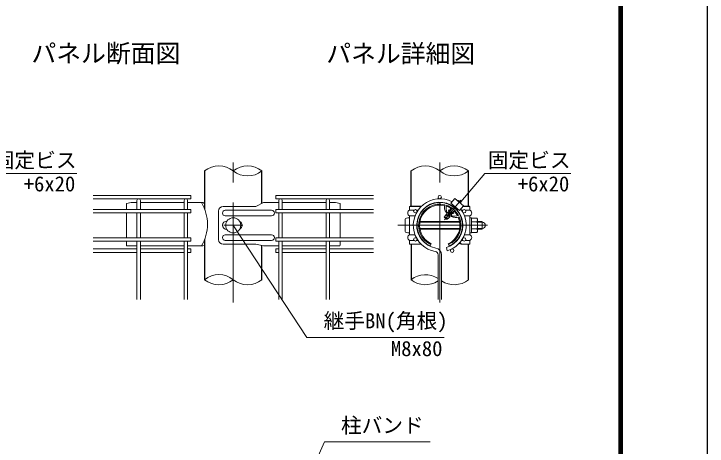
# Model space of a CAD drawing. Units: millimetres, scale not verified. Extents: x -4200 to 4200, y -2970 to 2970.
# Drawn here: x 2001 to 4200, y -416 to 954 of the extents above; entities that cross this region are included whole.
import ezdxf
from ezdxf.enums import TextEntityAlignment as Align

# ---------------------------------------------------------------- set-up
doc = ezdxf.new("R2010")
doc.units = ezdxf.units.MM
doc.header["$LTSCALE"] = 10
doc.linetypes.add('USER1', pattern=[50.8, 31.75, -6.35, 6.35, -6.35])
for name, color, linetype, lineweight in [('0-0_D-TTL-TXT', 7, 'Continuous', 25), ('0-1_D-STR2', 7, 'Continuous', 13), ('0-2_D-STR1', 1, 'Continuous', 25), ('0-3_D-STR3', 3, 'Continuous', 13), ('0-5_D-BMK', 2, 'USER1', 13), ('0-7_D-STR-DIM', 7, 'Continuous', 13), ('0-A_D-STR-TXT', 7, 'Continuous', 13), ('0-C_D-TTL', 7, 'Continuous', 25)]:
    doc.layers.add(name, color=color, linetype=linetype, lineweight=lineweight)
doc.styles.add('ＭＳ ゴシック', font='')
doc.styles.get('ＭＳ ゴシック').set_extended_font_data('MS Gothic')

msp = doc.modelspace()

# ---------------------------------------------------------------- linework, layer by layer
at = {"layer": '0-1_D-STR2'}
for p, q in [((2252.17, 378.84), (2561.77, 378.84)), ((2561.77, 378.84), (2561.77, 368.04)), ((3141.37, 378.84), (2831.77, 378.84)), ((2831.77, 378.84), (2831.77, 368.04)), ((2252.17, 368.04), (2561.77, 368.04)), ((2391.37, 334.14), (2391.37, 362.64)), ((2402.17, 334.14), (2402.17, 362.64)), ((2541.37, 334.14), (2541.37, 362.64)), ((2552.17, 334.14), (2552.17, 362.64)), ((3141.37, 368.04), (2831.77, 368.04)), ((2841.37, 334.14), (2841.37, 362.64)), ((2852.17, 334.14), (2852.17, 362.64)), ((2991.37, 334.14), (2991.37, 362.64)), ((3002.17, 334.14), (3002.17, 362.64)), ((2252.17, 334.14), (2561.77, 334.14)), ((2561.77, 334.14), (2561.77, 323.34)), ((3141.37, 334.14), (2831.77, 334.14)), ((2831.77, 334.14), (2831.77, 323.34)), ((2252.17, 323.34), (2561.77, 323.34)), ((2391.37, 244.74), (2391.37, 323.34)), ((2402.17, 244.74), (2402.17, 323.34)), ((2541.37, 244.74), (2541.37, 323.34)), ((2552.17, 244.74), (2552.17, 323.34)), ((3141.37, 323.34), (2831.77, 323.34)), ((2841.37, 244.74), (2841.37, 323.34)), ((2852.17, 244.74), (2852.17, 323.34)), ((2991.37, 244.74), (2991.37, 323.34)), ((3002.17, 244.74), (3002.17, 323.34)), ((2252.17, 244.74), (2561.77, 244.74)), ((2561.77, 244.74), (2561.77, 233.94)), ((3141.37, 244.74), (2831.77, 244.74)), ((2831.77, 244.74), (2831.77, 233.94)), ((2252.17, 233.94), (2561.77, 233.94)), ((2391.37, 49.19), (2391.37, 233.94)), ((2402.17, 49.19), (2402.17, 233.94)), ((2541.37, 49.19), (2541.37, 233.94)), ((2552.17, 49.19), (2552.17, 233.94)), ((3141.37, 233.94), (2831.77, 233.94)), ((2841.37, 49.19), (2841.37, 233.94)), ((2852.17, 49.19), (2852.17, 233.94)), ((2991.37, 49.19), (2991.37, 233.94)), ((3002.17, 49.19), (3002.17, 233.94)), ((2252.17, 209.17), (2391.37, 209.17)), ((2252.17, 198.37), (2391.37, 198.37)), ((2402.17, 209.17), (2541.37, 209.17)), ((2402.17, 198.37), (2541.37, 198.37)), ((2552.17, 209.17), (2561.77, 209.17)), ((2552.17, 198.37), (2561.77, 198.37)), ((2561.77, 209.17), (2561.77, 198.37)), ((2841.37, 209.17), (2831.77, 209.17)), ((2831.77, 209.17), (2831.77, 198.37)), ((2841.37, 198.37), (2831.77, 198.37)), ((2991.37, 209.17), (2852.17, 209.17)), ((2991.37, 198.37), (2852.17, 198.37)), ((3141.37, 209.17), (3002.17, 209.17)), ((3141.37, 198.37), (3002.17, 198.37)), ((3372.69, 213.89), (3375.78, 203.54)), ((3346.37, 49.19), (3346.37, 190.63)), ((3357.17, 49.19), (3357.17, 190.63))]:
    msp.add_line(p, q, dxfattribs=at)
for centre in [(3351.77, 373.44), (3274.35, 328.74), (3429.2, 328.74), (3274.35, 239.34), (3429.2, 239.34), (3391.13, 203.77)]:
    msp.add_circle(centre, 5.4, dxfattribs=at)
for centre, radius, start, end in [((2396.77, 362.64), 5.4, 0, 180), ((2546.77, 362.64), 5.4, 0, 180), ((2846.77, 362.64), 5.4, 0, 180), ((2996.77, 362.64), 5.4, 0, 180), ((3351.77, 284.04), 84, 62.37363, 260.16066), ((3351.77, 284.04), 73.2, 286.60421, 260.16066), ((3351.77, 284.04), 84, 286.60421, 37.62637), ((3335.57, 190.63), 10.8, 0, 80.16066), ((3335.57, 190.63), 21.6, 0, 80.16066)]:
    msp.add_arc(centre, radius, start, end, dxfattribs=at)
at = {"layer": '0-2_D-STR1'}
for p, q in [((2606.02, 456.54), (2606.02, 335.32)), ((2787.52, 353.27), (2787.52, 456.54)), ((3261.02, 344.04), (3261.02, 456.54)), ((3442.52, 344.04), (3442.52, 456.54)), ((3292.99, 344.04), (3257.42, 344.04)), ((3311.97, 344.04), (3309.84, 344.04)), ((3446.12, 344.04), (3425.62, 344.04)), ((2606.02, 239.41), (2606.02, 111.54)), ((3261.02, 224.04), (3261.02, 111.54)), ((3442.52, 111.54), (3442.52, 224.13)), ((2787.52, 111.54), (2787.52, 219.88))]:
    msp.add_line(p, q, dxfattribs=at)
at = {"layer": '0-3_D-STR3'}
for p, q in [((2372.77, 356.04), (2357.77, 353.04)), ((2357.77, 353.04), (2357.77, 336.16)), ((2372.77, 356.04), (2391.37, 356.04)), ((2402.17, 356.04), (2541.37, 356.04)), ((2552.17, 356.04), (2600.39, 356.04)), ((2600.39, 356.04), (2606.02, 353.27)), ((2793.15, 356.04), (2768.72, 344.04)), ((2841.37, 356.04), (2793.15, 356.04)), ((2991.37, 356.04), (2852.17, 356.04)), ((3020.77, 356.04), (3002.17, 356.04)), ((3020.77, 356.04), (3035.77, 353.04)), ((3035.77, 353.04), (3035.77, 336.16)), ((3399.5, 368.92), (3386.97, 353.98)), ((3386.97, 353.98), (3414.54, 330.84)), ((3406.6, 363.64), (3406.42, 363.11)), ((3420.65, 351.86), (3420.16, 351.58)), ((2768.72, 344.04), (2665.31, 344.04)), ((2768.72, 344.04), (2665.31, 344.04)), ((2818.54, 332.04), (2671.54, 332.04)), ((3292.99, 344.04), (3256.22, 344.04)), ((3256.22, 332.04), (3256.22, 344.04)), ((3256.22, 332.04), (3270.08, 332.04)), ((3278.63, 332.04), (3282.84, 332.04)), ((3309.84, 344.04), (3311.97, 344.04)), ((3378.98, 329.6), (3381.29, 333.06)), ((3385.01, 330.25), (3381.27, 332.68)), ((3385.6, 331.25), (3381.29, 333.06)), ((3385.28, 332.27), (3384.73, 331.61)), ((3385.39, 338.73), (3385.38, 332.23)), ((3386.03, 331.96), (3385.38, 332.23)), ((3390.99, 345.85), (3390.99, 344.42)), ((3403.72, 335.61), (3402.33, 335.3)), ((3424.92, 332.04), (3420.71, 332.04)), ((3447.32, 344.04), (3425.62, 344.04)), ((3447.32, 332.04), (3433.47, 332.04)), ((3447.32, 344.04), (3447.32, 335.72)), ((3447.32, 332.04), (3447.32, 344.04)), ((2357.77, 322.66), (2357.77, 245.41)), ((2650.31, 329.04), (2650.31, 239.04)), ((2818.54, 314.04), (2671.54, 314.04)), ((3035.77, 322.66), (3035.77, 245.41)), ((3256.22, 254.04), (3256.22, 314.04)), ((3256.22, 314.04), (3273.31, 314.04)), ((3256.22, 308.04), (3256.22, 306.29)), ((3366.88, 311.22), (3365.92, 310)), ((3374.75, 302.53), (3365.94, 309.92)), ((3376.89, 305.69), (3366.58, 309.98)), ((3366.59, 310.79), (3366.88, 311.22)), ((3366.59, 310.79), (3366.59, 310)), ((3366.88, 311.22), (3370.91, 317.25)), ((3378.45, 306.56), (3366.93, 311.2)), ((3376.31, 305), (3367.27, 308.8)), ((3382.82, 310.77), (3370.73, 316.72)), ((3382.5, 312.38), (3370.91, 317.25)), ((3372.7, 317.27), (3372.22, 316.7)), ((3375.95, 324.72), (3372.7, 319.86)), ((3372.7, 317.27), (3372.7, 319.86)), ((3383.07, 313.07), (3372.77, 317.36)), ((3374.06, 324.6), (3373.03, 324.15)), ((3386, 313.96), (3373.19, 319.85)), ((3380.61, 321.86), (3375.87, 324.5)), ((3381.05, 322.79), (3378.3, 323.95)), ((3381.48, 323.68), (3378.96, 324.73)), ((3378.98, 329.6), (3378.97, 324.75)), ((3383.43, 327.47), (3379.33, 329.77)), ((3379.55, 319.47), (3381.85, 317.54)), ((3383.23, 310.58), (3380.23, 307.73)), ((3386.39, 313.58), (3383.22, 313.04)), ((3389.48, 316.91), (3384.77, 319.53)), ((3388.7, 319.57), (3386.25, 320.61)), ((3389.74, 316.76), (3386.39, 313.58)), ((3389.26, 320.44), (3387.18, 321.3)), ((3387.85, 313.03), (3387.58, 311.94)), ((3389.32, 320.31), (3388.7, 319.57)), ((3388.7, 319.57), (3389.74, 316.76)), ((3394.4, 321.18), (3389.32, 320.31)), ((3394.47, 321.26), (3390.18, 323.67)), ((3396.14, 323.05), (3392.34, 325.5)), ((3394.4, 321.18), (3396.25, 322.94)), ((3395.13, 327.24), (3394.54, 327.49)), ((3395.71, 327.93), (3394.81, 326.85)), ((3394.81, 326.85), (3396.25, 322.94)), ((3395.71, 327.93), (3395.23, 328.13)), ((3398.2, 328.38), (3395.74, 327.96)), ((3447.32, 314.04), (3430.23, 314.04)), ((3447.32, 254.04), (3447.32, 314.04)), ((3447.32, 260.04), (3447.32, 308.04)), ((3241.82, 303.54), (3241.82, 264.54)), ((3288.35, 294.01), (3415.2, 294.01)), ((3288.71, 296.04), (3414.84, 296.04)), ((3374.75, 302.53), (3376.72, 304.4)), ((3376.49, 305.02), (3376.72, 304.4)), ((3377.11, 305.76), (3376.57, 305.12)), ((3378.38, 305.98), (3377.11, 305.76)), ((3378.38, 305.98), (3380.23, 307.73)), ((3452.12, 306.54), (3452.12, 261.54)), ((3452.12, 306.54), (3469.52, 306.54)), ((3452.12, 295.29), (3469.52, 295.29)), ((3471.62, 301.37), (3471.62, 266.73)), ((3471.62, 296.04), (3486.03, 296.04)), ((3471.62, 294.01), (3486.03, 294.01)), ((3486.03, 272.04), (3486.03, 296.04)), ((3288.35, 274.07), (3415.2, 274.07)), ((3288.71, 272.04), (3414.84, 272.04)), ((3452.12, 272.79), (3469.52, 272.79)), ((3471.62, 274.07), (3486.03, 274.07)), ((3471.62, 272.04), (3486.03, 272.04)), ((2818.54, 254.04), (2671.54, 254.04)), ((3256.22, 254.04), (3256.22, 261.79)), ((3256.22, 261.79), (3256.22, 260.04)), ((3256.22, 254.04), (3273.31, 254.04)), ((3278.66, 242.6), (3278.66, 242.67)), ((3447.32, 254.04), (3430.23, 254.04)), ((3447.32, 261.79), (3447.32, 254.04)), ((3447.32, 260.04), (3452.12, 260.04)), ((3452.12, 261.54), (3469.52, 261.54)), ((2357.77, 231.91), (2357.77, 221.58)), ((2768.72, 224.04), (2665.31, 224.04)), ((2818.54, 236.04), (2671.54, 236.04)), ((2768.72, 224.04), (2793.15, 218.64)), ((3035.77, 231.91), (3035.77, 221.58)), ((3256.22, 224.04), (3256.22, 236.04)), ((3256.22, 236.04), (3270.08, 236.04)), ((3256.22, 224.04), (3292.99, 224.04)), ((3278.63, 236.04), (3282.84, 236.04)), ((3309.84, 224.04), (3311.97, 224.04)), ((3321.77, 218.58), (3325.02, 225.68)), ((3381.77, 218.58), (3378.52, 225.68)), ((3447.32, 224.04), (3420.45, 224.04)), ((3424.92, 236.04), (3420.71, 236.04)), ((3447.32, 236.04), (3433.47, 236.04)), ((3447.32, 224.04), (3444.69, 224.04)), ((3447.32, 224.04), (3447.32, 236.04)), ((3447.32, 232.36), (3447.32, 224.04)), ((2391.37, 218.58), (2360.77, 218.58)), ((2541.37, 218.58), (2402.17, 218.58)), ((2552.17, 218.64), (2600.39, 218.64)), ((2606.02, 219.83), (2600.39, 218.64)), ((2841.37, 218.64), (2793.15, 218.64)), ((2852.17, 218.58), (2991.37, 218.58)), ((3002.17, 218.58), (3032.77, 218.58))]:
    msp.add_line(p, q, dxfattribs=at)
for points in [[(3399.5, 368.92), (3427.08, 345.78), (3414.54, 330.84)], [(3378.96, 324.73), (3378.3, 323.95), (3375.95, 324.72)], [(3383.22, 313.04), (3382.6, 312.3), (3383.23, 310.58)], [(3447.32, 308.04), (3452.12, 308.04), (3452.12, 260.04)]]:
    msp.add_lwpolyline(points, dxfattribs=at)
msp.add_circle((2696.77, 284.04), 24, dxfattribs=at)
for centre, radius, start, end in [((2484.18, 287.36), 130.94, 328.33972, 31.66028), ((3351.77, 284.04), 72, 294.62432, 245.37568), ((3401.9, 343.78), 20.41, 20.1954, 79.8046), ((2665.31, 329.04), 15, 90, 180), ((2671.54, 323.04), 9, 90, 270), ((2818.54, 323.04), 9, 270, 90), ((3259.97, 323.04), 9.75, 112.61986, 247.38014), ((3351.77, 284.04), 67.2, 76.51477, 245.37568), ((3351.77, 284.04), 64.2, 76.39388, 245.37568), ((3395.73, 342.41), 29.13, 166.14552, 218.81508), ((3431, 341.2), 59.31, 173.19065, 196.25963), ((3351.77, 284.04), 64.2, 54.62674, 71.81465), ((3351.77, 284.04), 67.2, 27.59553, 72.40447), ((3467.08, 281.94), 95.24, 143.32909, 156.79151), ((3329.69, 397.23), 95.24, 303.20849, 316.67091), ((3443.57, 323.04), 9.75, 292.61986, 67.38014), ((3351.77, 284.04), 64.2, 294.62432, 23.60612), ((3351.77, 284.04), 67.2, 294.62432, 23.48523), ((3401.63, 337.46), 29.13, 241.18492, 293.85448), ((3394.31, 371.98), 59.31, 263.74037, 286.80935), ((3351.77, 284.04), 64.2, 28.18535, 45.37326), ((2676.04, 284.04), 13.5, 90, 270), ((2710.97, 284.04), 13.5, 300.04449, 59.95551), ((3463.09, 300.91), 8.55, 318.83491, 41.16509), ((3440.44, 284.04), 31.18, 338.85295, 21.14705), ((3486.03, 284.04), 10.2, 270, 90), ((3463.08, 267.16), 8.55, 318.86505, 41.13495), ((2671.54, 245.04), 9, 90, 270), ((2818.54, 245.04), 9, 270, 90), ((3259.97, 245.04), 9.75, 112.61986, 247.38014), ((3269.23, 245.04), 9.13, 348.40415, 350.0359), ((3443.57, 245.04), 9.75, 292.61986, 67.38014), ((2360.77, 221.58), 3, 180, 270), ((2665.31, 239.04), 15, 180, 270), ((3032.77, 221.58), 3, 270, 0), ((3421.99, 233.04), 9.13, 213.34935, 260.27718), ((3424.9, 233.04), 9.13, 198.30949, 260.27718)]:
    msp.add_arc(centre, radius, start, end, dxfattribs=at)
for centre, start_param, end_param in [((3256.22, 303.54), 1.5707963, 3.1415927), ((3256.22, 264.54), 3.1415927, 4.712389)]:
    msp.add_ellipse(centre, major_axis=(14.4, 0), ratio=0.3125, start_param=start_param, end_param=end_param, dxfattribs=at)
at = {"layer": '0-5_D-BMK'}
for p, q in [((2696.77, 39.19), (2696.77, 528.88)), ((3351.77, 39.19), (3351.77, 528.88)), ((3419, 364.15), (3366.58, 301.68)), ((2666.77, 284.04), (2726.77, 284.04)), ((3503.42, 284.04), (3219.29, 284.04))]:
    msp.add_line(p, q, dxfattribs=at)
at = {"layer": '0-7_D-STR-DIM'}
for centre, start, end in [((2651.4, 400.55), 50.97549, 129.02451), ((2742.15, 400.55), 50.97549, 129.02451), ((3306.4, 400.55), 50.97549, 129.02451), ((3397.15, 400.55), 50.97549, 129.02451), ((2742.15, 512.52), 230.97549, 309.02451), ((3397.15, 512.52), 230.97549, 309.02451), ((2651.4, 55.55), 50.97549, 129.02451), ((2651.4, 167.52), 230.97549, 309.02451), ((2742.15, 167.52), 230.97549, 309.02451), ((3306.4, 55.55), 56.30864, 129.02451), ((3306.4, 167.52), 230.97549, 303.69136), ((3397.15, 167.52), 236.30864, 309.02451)]:
    msp.add_arc(centre, 72.06, start, end, dxfattribs=at)
at = {"layer": '0-A_D-STR-TXT'}
for p, q in [((1927.62, 448.1), (2200.64, 448.1)), ((3494.45, 448.1), (3419.08, 358.12)), ((3494.45, 448.1), (3767.47, 448.1)), ((2930.17, -71.6), (2697.87, 282.36)), ((2930.17, -71.6), (3365.82, -71.6)), ((2986.22, -402.74), (2871.25, -660.78)), ((2986.22, -402.74), (3321.87, -402.74))]:
    msp.add_line(p, q, dxfattribs=at)
at = {"layer": '0-C_D-TTL', "color": 2}
msp.add_lwpolyline([(-4200.2, 2970.1), (4199.8, 2970.1), (4199.8, -2969.9), (-4200.2, -2969.9)], close=True, dxfattribs=at)
at = {"layer": '0-C_D-TTL'}
for points in [[(-3930.2, 2750.1), (3929.8, 2750.1), (3929.8, -2749.9), (-3930.2, -2749.9)], [(-3927.7, 2747.6), (3927.3, 2747.6), (3927.3, -2747.4), (-3927.7, -2747.4)], [(-3925.2, 2745.1), (3924.8, 2745.1), (3924.8, -2744.9), (-3925.2, -2744.9)], [(-3922.7, 2742.6), (3922.3, 2742.6), (3922.3, -2742.4), (-3922.7, -2742.4)], [(-3920.2, 2740.1), (3919.8, 2740.1), (3919.8, -2739.9), (-3920.2, -2739.9)]]:
    msp.add_lwpolyline(points, close=True, dxfattribs=at)

# ---------------------------------------------------------------- texts
at = {"layer": '0-0_D-TTL-TXT', "style": 'ＭＳ ゴシック'}
for s, p in [('パネル断面図', (2056.72, 783.25)), ('パネル詳細図', (2991.89, 782.33))]:
    msp.add_text(s, height=57.7, dxfattribs=at).set_placement(p, align=Align.BOTTOM_LEFT)
at = {"layer": '0-A_D-STR-TXT', "style": 'ＭＳ ゴシック'}
for s, p in [('固定ビス', (1937.27, 452.06)), ('固定ビス', (3504.1, 452.06)), ('+6x20', (2032.27, 377.06)), ('+6x20', (3599.1, 377.06)), ('継手BN(角根)', (2983.38, -57.11)), ('M8x80', (3196.8, -145.14)), ('柱バンド', (3038.41, -388.63))]:
    msp.add_text(s, height=48.09, dxfattribs=at).set_placement(p, align=Align.BOTTOM_LEFT)

doc.saveas('drawing.dxf')
